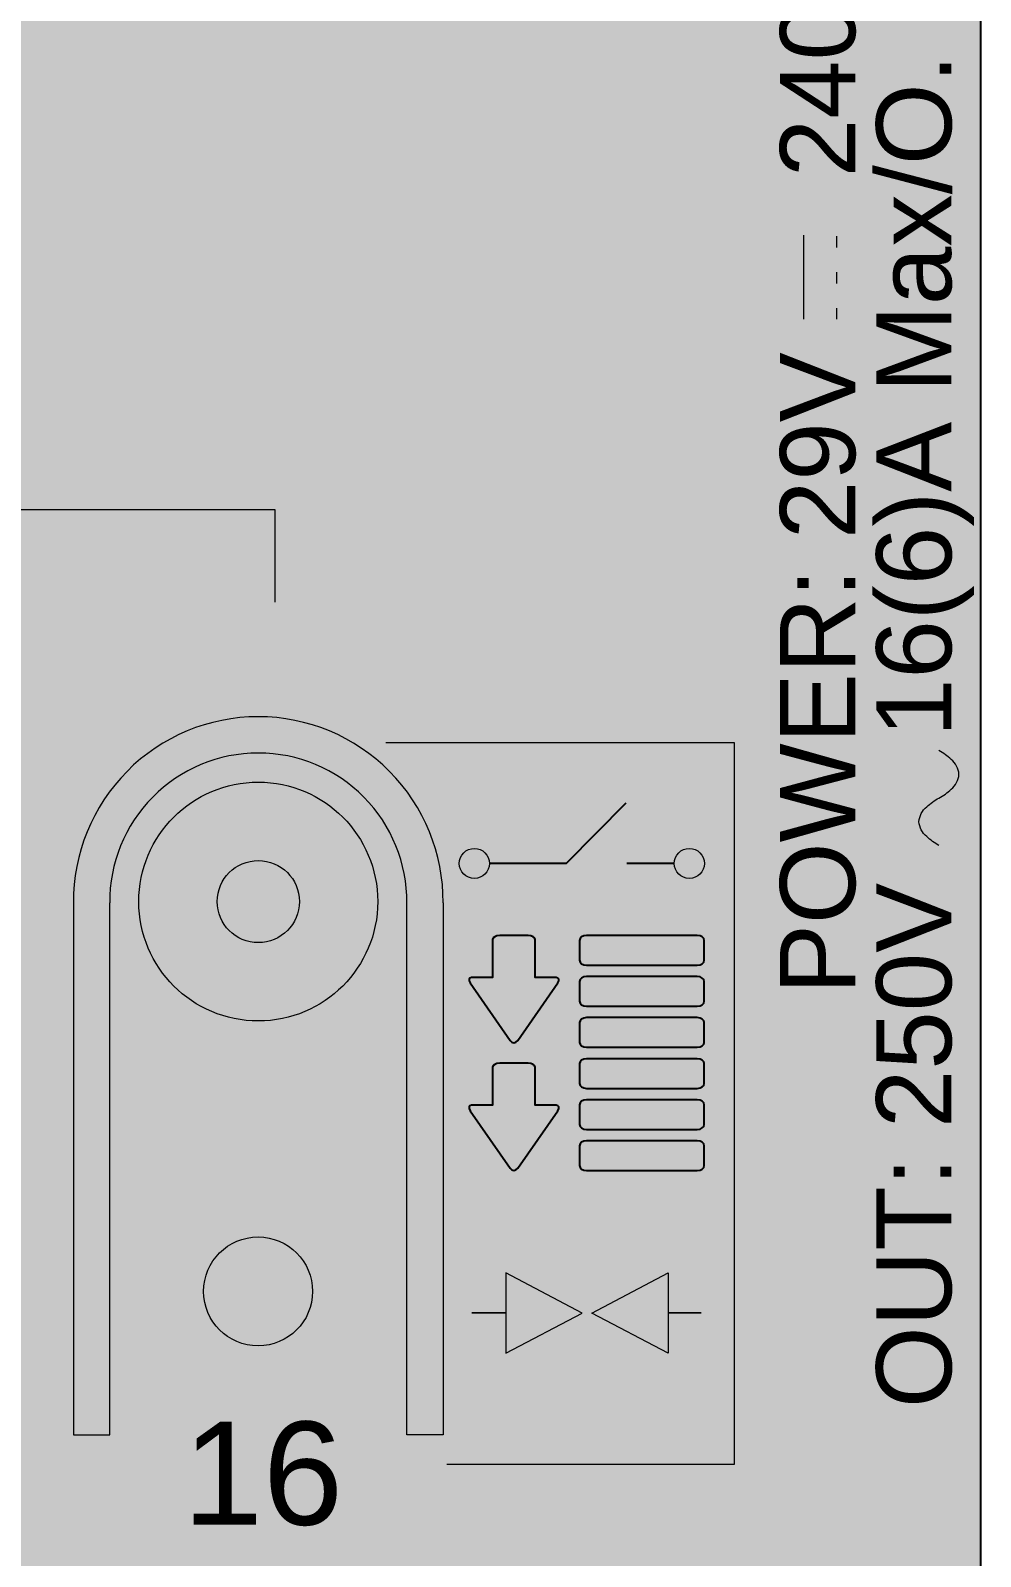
# Model space of a CAD drawing. Header units: millimetres. Extents: x 27500 to 33280, y -10980 to 420.
# Drawn here: x 28079.21 to 28095, y 168.07 to 193.44 of the extents above; entities that cross this region are included whole.
import ezdxf
from ezdxf.enums import TextEntityAlignment as Align

# ---------------------------------------------------------------- set-up
doc = ezdxf.new("R2010")
doc.units = ezdxf.units.MM
doc.layers.add('SX_ZEN_BODY', color=7, linetype='Continuous', true_color=0xefefeb)
doc.layers.add('SX_ZEN_KNX_BLACK', color=7, linetype='Continuous', true_color=0x2b2e31)
doc.styles.get("Standard").update_dxf_attribs({"font": 'arial.ttf'})
doc.styles.add('SX_ZIOMB16V3_Arial', font='arial.ttf')

# ---------------------------------------------------------------- blocks, each defined once
blk = doc.blocks.new('SX_DYN_ZENNIO_G005')
at = {"true_color": 0x2f3236}
h = blk.add_hatch(color=250, dxfattribs=at)
h.dxf.hatch_style = 1
h.paths.add_polyline_path([(131.8354555297339, -10.40791275452316, 1), (131.3354555297339, -10.40791275452316, 1)])
h = blk.add_hatch(color=250, dxfattribs=at)
h.dxf.hatch_style = 1
h.paths.add_polyline_path([(135.4091652926015, -10.40791275452316, 1), (134.9091652926015, -10.40791275452316, 1)])
h = blk.add_hatch(color=250, dxfattribs=at)
h.dxf.hatch_style = 2
edge = h.paths.add_edge_path()
edge.add_spline(control_points=[(132.9705289115561, -12.39570703758669), (132.9705289115561, -12.39570703758669), (132.3076015283766, -13.35183400605761), (132.3076015283766, -13.35183400605761), (132.2721070929371, -13.40317039260786), (132.2135377461875, -13.40317039260786), (132.1783608553985, -13.35183400605761), (132.1783608553985, -13.35183400605761), (131.5151159275681, -12.39570703758669), (131.5151159275681, -12.39570703758669), (131.482023416094, -12.34832231790493), (131.4933817603403, -12.30901734565974), (131.5378380114878, -12.30333682453634), (131.5378380114878, -12.30333682453634), (131.888619002683, -12.30333682453634), (131.888619002683, -12.30333682453634), (131.888619002683, -12.30333682453634), (131.888619002683, -11.671952194078), (131.888619002683, -11.671952194078), (131.888619002683, -11.63610493034262), (131.942001786799, -11.60682025622769), (132.0064280682234, -11.60682025622769), (132.0064280682234, -11.60682025622769), (132.4791814881616, -11.60682025622769), (132.4791814881616, -11.60682025622769), (132.5436077695865, -11.60682025622769), (132.597343381092, -11.63610493034262), (132.597343381092, -11.671952194078), (132.597343381092, -11.671952194078), (132.597343381092, -12.30333682453634), (132.597343381092, -12.30333682453634), (132.597343381092, -12.30333682453634), (132.9481243722873, -12.30333682453634), (132.9481243722873, -12.30333682453634), (132.9925806234348, -12.30901734565974), (133.0039416653947, -12.34832231790493), (132.9705289115561, -12.39570703758669)], knot_values=[0, 0, 0, 0, 1, 1, 1, 2, 2, 2, 3, 3, 3, 4, 4, 4, 5, 5, 5, 6, 6, 6, 7, 7, 7, 8, 8, 8, 9, 9, 9, 10, 10, 10, 11, 11, 11, 12, 12, 12, 12], degree=3, periodic=0)
h = blk.add_hatch(color=250, dxfattribs=at)
h.dxf.hatch_style = 2
edge = h.paths.add_edge_path()
edge.add_spline(control_points=[(135.292133138136, -11.60632629786902), (135.3555362201293, -11.60632629786902), (135.4072282296449, -11.64316147832174), (135.4072282296449, -11.68814697169033), (135.4072282296449, -11.68814697169033), (135.4072282296449, -11.68814697169033), (135.4072282296449, -11.68814697169033), (135.4072282296449, -11.68814697169033), (135.4072282296449, -12.0168409765714), (135.4072282296449, -12.0168409765714), (135.4072282296449, -12.06214401459907), (135.3555362201293, -12.09919089149149), (135.292133138136, -12.09919089149149), (135.292133138136, -12.09919089149149), (135.292133138136, -12.09919089149149), (135.292133138136, -12.09919089149149), (135.292133138136, -12.09919089149149), (133.4480807839993, -12.09919089149149), (133.4480807839993, -12.09919089149149), (133.384677702006, -12.09919089149149), (133.3329884893626, -12.06214401459907), (133.3329884893626, -12.0168409765714), (133.3329884893626, -12.0168409765714), (133.3329884893626, -12.0168409765714), (133.3329884893626, -12.0168409765714), (133.3329884893626, -12.0168409765714), (133.3329884893626, -11.68814697169033), (133.3329884893626, -11.68814697169033), (133.3329884893626, -11.64316147832174), (133.384677702006, -11.60632629786902), (133.4480807839993, -11.60632629786902), (133.4480807839993, -11.60632629786902), (133.4480807839993, -11.60632629786902), (133.4480807839993, -11.60632629786902), (133.4480807839993, -11.60632629786902), (135.292133138136, -11.60632629786902), (135.292133138136, -11.60632629786902)], knot_values=[0, 0, 0, 0, 1, 1, 1, 2, 2, 2, 3, 3, 3, 4, 4, 4, 5, 5, 5, 6, 6, 6, 7, 7, 7, 8, 8, 8, 9, 9, 9, 10, 10, 10, 11, 11, 11, 12, 12, 12, 12], degree=3, periodic=0)
h = blk.add_hatch(color=250, dxfattribs=at)
h.dxf.hatch_style = 2
edge = h.paths.add_edge_path()
edge.add_spline(control_points=[(135.292133138136, -12.28904731487761), (135.3555362201293, -12.28904731487761), (135.4072282296449, -12.3262706054687), (135.4072282296449, -12.3712208160981), (135.4072282296449, -12.3712208160981), (135.4072282296449, -12.3712208160981), (135.4072282296449, -12.3712208160981), (135.4072282296449, -12.3712208160981), (135.4072282296449, -12.69995010371927), (135.4072282296449, -12.69995010371927), (135.4072282296449, -12.74490031434776), (135.3555362201293, -12.78230001863936), (135.292133138136, -12.78230001863936), (135.292133138136, -12.78230001863936), (135.292133138136, -12.78230001863936), (135.292133138136, -12.78230001863936), (135.292133138136, -12.78230001863936), (133.4480807839993, -12.78230001863936), (133.4480807839993, -12.78230001863936), (133.384677702006, -12.78230001863936), (133.3329884893626, -12.74490031434776), (133.3329884893626, -12.69995010371927), (133.3329884893626, -12.69995010371927), (133.3329884893626, -12.69995010371927), (133.3329884893626, -12.69995010371927), (133.3329884893626, -12.69995010371927), (133.3329884893626, -12.3712208160981), (133.3329884893626, -12.3712208160981), (133.3329884893626, -12.3262706054687), (133.384677702006, -12.28904731487761), (133.4480807839993, -12.28904731487761), (133.4480807839993, -12.28904731487761), (133.4480807839993, -12.28904731487761), (133.4480807839993, -12.28904731487761), (133.4480807839993, -12.28904731487761), (135.292133138136, -12.28904731487761), (135.292133138136, -12.28904731487761)], knot_values=[0, 0, 0, 0, 1, 1, 1, 2, 2, 2, 3, 3, 3, 4, 4, 4, 5, 5, 5, 6, 6, 6, 7, 7, 7, 8, 8, 8, 9, 9, 9, 10, 10, 10, 11, 11, 11, 12, 12, 12, 12], degree=3, periodic=0)
h = blk.add_hatch(color=250, dxfattribs=at)
h.dxf.hatch_style = 2
edge = h.paths.add_edge_path()
edge.add_spline(control_points=[(135.292133138136, -12.97212115928538), (135.3555362201293, -12.97212115928538), (135.4072282296449, -13.00899162247729), (135.4072282296449, -13.05397711584588), (135.4072282296449, -13.05397711584588), (135.4072282296449, -13.05397711584588), (135.4072282296449, -13.05397711584588), (135.4072282296449, -13.05397711584588), (135.4072282296449, -13.38284753442745), (135.4072282296449, -13.38284753442745), (135.4072282296449, -13.42797415875553), (135.3555362201293, -13.46502103564704), (135.292133138136, -13.46502103564704), (135.292133138136, -13.46502103564704), (135.292133138136, -13.46502103564704), (135.292133138136, -13.46502103564704), (135.292133138136, -13.46502103564704), (133.4480807839993, -13.46502103564704), (133.4480807839993, -13.46502103564704), (133.384677702006, -13.46502103564704), (133.3329884893626, -13.42797415875553), (133.3329884893626, -13.38284753442745), (133.3329884893626, -13.38284753442745), (133.3329884893626, -13.38284753442745), (133.3329884893626, -13.38284753442745), (133.3329884893626, -13.38284753442745), (133.3329884893626, -13.05397711584588), (133.3329884893626, -13.05397711584588), (133.3329884893626, -13.00899162247729), (133.384677702006, -12.97212115928538), (133.4480807839993, -12.97212115928538), (133.4480807839993, -12.97212115928538), (133.4480807839993, -12.97212115928538), (133.4480807839993, -12.97212115928538), (133.4480807839993, -12.97212115928538), (135.292133138136, -12.97212115928538), (135.292133138136, -12.97212115928538)], knot_values=[0, 0, 0, 0, 1, 1, 1, 2, 2, 2, 3, 3, 3, 4, 4, 4, 5, 5, 5, 6, 6, 6, 7, 7, 7, 8, 8, 8, 9, 9, 9, 10, 10, 10, 11, 11, 11, 12, 12, 12, 12], degree=3, periodic=0)
h = blk.add_hatch(color=250, dxfattribs=at)
h.dxf.hatch_style = 2
edge = h.paths.add_edge_path()
edge.add_spline(control_points=[(135.292133138136, -13.65487745903407), (135.3555362201293, -13.65487745903407), (135.4072282296449, -13.69174792222598), (135.4072282296449, -13.73705096025456), (135.4072282296449, -13.73705096025456), (135.4072282296449, -13.73705096025456), (135.4072282296449, -13.73705096025456), (135.4072282296449, -13.73705096025456), (135.4072282296449, -14.06560383417614), (135.4072282296449, -14.06560383417614), (135.4072282296449, -14.11073045850422), (135.3555362201293, -14.14777733539573), (135.292133138136, -14.14777733539573), (135.292133138136, -14.14777733539573), (135.292133138136, -14.14777733539573), (135.292133138136, -14.14777733539573), (135.292133138136, -14.14777733539573), (133.4480807839993, -14.14777733539573), (133.4480807839993, -14.14777733539573), (133.384677702006, -14.14777733539573), (133.3329884893626, -14.11073045850422), (133.3329884893626, -14.06560383417614), (133.3329884893626, -14.06560383417614), (133.3329884893626, -14.06560383417614), (133.3329884893626, -14.06560383417614), (133.3329884893626, -14.06560383417614), (133.3329884893626, -13.73705096025456), (133.3329884893626, -13.73705096025456), (133.3329884893626, -13.69174792222598), (133.384677702006, -13.65487745903407), (133.4480807839993, -13.65487745903407), (133.4480807839993, -13.65487745903407), (133.4480807839993, -13.65487745903407), (133.4480807839993, -13.65487745903407), (133.4480807839993, -13.65487745903407), (135.292133138136, -13.65487745903407), (135.292133138136, -13.65487745903407)], knot_values=[0, 0, 0, 0, 1, 1, 1, 2, 2, 2, 3, 3, 3, 4, 4, 4, 5, 5, 5, 6, 6, 6, 7, 7, 7, 8, 8, 8, 9, 9, 9, 10, 10, 10, 11, 11, 11, 12, 12, 12, 12], degree=3, periodic=0)
h = blk.add_hatch(color=250, dxfattribs=at)
h.dxf.hatch_style = 2
edge = h.paths.add_edge_path()
edge.add_spline(control_points=[(132.9705289115561, -14.51884591089343), (132.9705289115561, -14.51884591089343), (132.3076015283766, -15.47536098950364), (132.3076015283766, -15.47536098950364), (132.2721070929371, -15.52705020345307), (132.2135377461875, -15.52705020345307), (132.1783608553985, -15.47536098950364), (132.1783608553985, -15.47536098950364), (131.5151159275681, -14.51884591089343), (131.5151159275681, -14.51884591089343), (131.482023416094, -14.47163760491126), (131.4933817603403, -14.43219150170658), (131.5378380114878, -14.42651098058319), (131.5378380114878, -14.42651098058319), (131.888619002683, -14.42651098058319), (131.888619002683, -14.42651098058319), (131.888619002683, -14.42651098058319), (131.888619002683, -13.79494993642525), (131.888619002683, -13.79494993642525), (131.888619002683, -13.75927908638947), (131.942001786799, -13.72999441227453), (132.0064280682234, -13.72999441227453), (132.0064280682234, -13.72999441227453), (132.4791814881616, -13.72999441227453), (132.4791814881616, -13.72999441227453), (132.5436077695865, -13.72999441227453), (132.597343381092, -13.75927908638947), (132.597343381092, -13.79494993642525), (132.597343381092, -13.79494993642525), (132.597343381092, -14.42651098058319), (132.597343381092, -14.42651098058319), (132.597343381092, -14.42651098058319), (132.9481243722873, -14.42651098058319), (132.9481243722873, -14.42651098058319), (132.9925806234348, -14.43219150170658), (133.0039416653947, -14.47163760491126), (132.9705289115561, -14.51884591089343)], knot_values=[0, 0, 0, 0, 1, 1, 1, 2, 2, 2, 3, 3, 3, 4, 4, 4, 5, 5, 5, 6, 6, 6, 7, 7, 7, 8, 8, 8, 9, 9, 9, 10, 10, 10, 11, 11, 11, 12, 12, 12, 12], degree=3, periodic=0)
h = blk.add_hatch(color=250, dxfattribs=at)
h.dxf.hatch_style = 2
edge = h.paths.add_edge_path()
edge.add_spline(control_points=[(135.292133138136, -14.33763375878185), (135.3555362201293, -14.33763375878185), (135.4072282296449, -14.37482176663376), (135.4072282296449, -14.41980726000234), (135.4072282296449, -14.41980726000234), (135.4072282296449, -14.41980726000234), (135.4072282296449, -14.41980726000234), (135.4072282296449, -14.41980726000234), (135.4072282296449, -14.74832485118473), (135.4072282296449, -14.74832485118473), (135.4072282296449, -14.79348675825291), (135.3555362201293, -14.8308511798035), (135.292133138136, -14.8308511798035), (135.292133138136, -14.8308511798035), (135.292133138136, -14.8308511798035), (135.292133138136, -14.8308511798035), (135.292133138136, -14.8308511798035), (133.4480807839993, -14.8308511798035), (133.4480807839993, -14.8308511798035), (133.384677702006, -14.8308511798035), (133.3329884893626, -14.79348675825291), (133.3329884893626, -14.74832485118473), (133.3329884893626, -14.74832485118473), (133.3329884893626, -14.74832485118473), (133.3329884893626, -14.74832485118473), (133.3329884893626, -14.74832485118473), (133.3329884893626, -14.41980726000234), (133.3329884893626, -14.41980726000234), (133.3329884893626, -14.37482176663376), (133.384677702006, -14.33763375878185), (133.4480807839993, -14.33763375878185), (133.4480807839993, -14.33763375878185), (133.4480807839993, -14.33763375878185), (133.4480807839993, -14.33763375878185), (133.4480807839993, -14.33763375878185), (135.292133138136, -14.33763375878185), (135.292133138136, -14.33763375878185)], knot_values=[0, 0, 0, 0, 1, 1, 1, 2, 2, 2, 3, 3, 3, 4, 4, 4, 5, 5, 5, 6, 6, 6, 7, 7, 7, 8, 8, 8, 9, 9, 9, 10, 10, 10, 11, 11, 11, 12, 12, 12, 12], degree=3, periodic=0)
h = blk.add_hatch(color=250, dxfattribs=at)
h.dxf.hatch_style = 2
edge = h.paths.add_edge_path()
edge.add_spline(control_points=[(135.292133138136, -15.02035477579134), (135.3555362201293, -15.02035477579134), (135.4072282296449, -15.05757806638245), (135.4072282296449, -15.10252827701184), (135.4072282296449, -15.10252827701184), (135.4072282296449, -15.10252827701184), (135.4072282296449, -15.10252827701184), (135.4072282296449, -15.10252827701184), (135.4072282296449, -15.43143397833169), (135.4072282296449, -15.43143397833169), (135.4072282296449, -15.47656060266068), (135.3555362201293, -15.51360747955219), (135.292133138136, -15.51360747955219), (135.292133138136, -15.51360747955219), (135.292133138136, -15.51360747955219), (135.292133138136, -15.51360747955219), (135.292133138136, -15.51360747955219), (133.4480807839993, -15.51360747955219), (133.4480807839993, -15.51360747955219), (133.384677702006, -15.51360747955219), (133.3329884893626, -15.47656060266068), (133.3329884893626, -15.43143397833169), (133.3329884893626, -15.43143397833169), (133.3329884893626, -15.43143397833169), (133.3329884893626, -15.43143397833169), (133.3329884893626, -15.43143397833169), (133.3329884893626, -15.10252827701184), (133.3329884893626, -15.10252827701184), (133.3329884893626, -15.05757806638245), (133.384677702006, -15.02035477579134), (133.4480807839993, -15.02035477579134), (133.4480807839993, -15.02035477579134), (133.4480807839993, -15.02035477579134), (133.4480807839993, -15.02035477579134), (133.4480807839993, -15.02035477579134), (135.292133138136, -15.02035477579134), (135.292133138136, -15.02035477579134)], knot_values=[0, 0, 0, 0, 1, 1, 1, 2, 2, 2, 3, 3, 3, 4, 4, 4, 5, 5, 5, 6, 6, 6, 7, 7, 7, 8, 8, 8, 9, 9, 9, 10, 10, 10, 11, 11, 11, 12, 12, 12, 12], degree=3, periodic=0)
h = blk.add_hatch(color=250, dxfattribs=at)
h.dxf.hatch_style = 2
h.paths.add_polyline_path([(134.8087419723879, -17.21296536395526), (134.8087419723879, -18.5529332597665), (133.5407889304679, -17.88330213926052)])
at = {"layer": 'SX_ZEN_BODY', "true_color": 0xefefeb}
blk.add_hatch(color=7, dxfattribs=at).paths.add_polyline_path([(0, -22.43), (0, 22.57), (0, 45), (8.425, 45), (59.77, 45), (82.475, 45), (133.82, 45), (140, 45), (140, 22.57), (140, -22.43), (140, -45), (133.82, -45), (82.475, -45), (59.77, -45), (8.425, -45), (0, -45)])
at = {"layer": 'SX_ZEN_KNX_BLACK', "true_color": 0x1c1d1f}
h = blk.add_hatch(color=250, dxfattribs=at)
h.paths.add_polyline_path([(129.94, -11.44), (129.825, -11.815), (129.64, -12.15), (129.395, -12.445), (129.105, -12.69), (128.765, -12.87), (128.395, -12.985), (127.995, -13.025), (127.59, -12.985), (127.22, -12.87), (126.88, -12.69), (126.59, -12.445), (126.345, -12.15), (126.16, -11.815), (126.045, -11.44), (126.005, -11.04), (126.045, -10.64), (126.16, -10.27), (126.345, -9.93), (126.59, -9.635), (126.88, -9.395), (127.22, -9.21), (127.59, -9.095), (127.995, -9.055), (128.395, -9.095), (128.765, -9.21), (129.105, -9.395), (129.395, -9.635), (129.64, -9.93), (129.825, -10.27), (129.94, -10.64), (129.98, -11.04)])
h.paths.add_polyline_path([(128.62, -10.775), (128.475, -10.56), (128.26, -10.41), (127.995, -10.36), (127.725, -10.41), (127.51, -10.56), (127.365, -10.775), (127.31, -11.04), (127.365, -11.31), (127.51, -11.525), (127.725, -11.67), (127.995, -11.725), (128.26, -11.67), (128.475, -11.525), (128.62, -11.31), (128.675, -11.04)], flags=0)
for points in [[(128.62, -11.31), (128.475, -11.525), (128.26, -11.67), (127.995, -11.725), (127.725, -11.67), (127.51, -11.525), (127.365, -11.31), (127.31, -11.04), (127.365, -10.775), (127.51, -10.56), (127.725, -10.41), (127.995, -10.36), (128.26, -10.41), (128.475, -10.56), (128.62, -10.775), (128.675, -11.04)], [(132.31, -13.35), (132.275, -13.38), (132.245, -13.39), (132.21, -13.38), (132.18, -13.35), (131.515, -12.395), (131.5, -12.36), (131.495, -12.335), (131.51, -12.315), (131.54, -12.305), (131.89, -12.305), (131.89, -11.67), (131.9, -11.645), (131.925, -11.625), (131.96, -11.61), (132.005, -11.605), (132.48, -11.605), (132.525, -11.61), (132.56, -11.625), (132.59, -11.645), (132.595, -11.67), (132.595, -12.305), (132.95, -12.305), (132.975, -12.315), (132.99, -12.335), (132.985, -12.36), (132.97, -12.395)], [(135.335, -11.615), (135.375, -11.63), (135.4, -11.655), (135.405, -11.69), (135.405, -12.015), (135.4, -12.05), (135.375, -12.075), (135.335, -12.095), (135.29, -12.1), (133.45, -12.1), (133.405, -12.095), (133.365, -12.075), (133.34, -12.05), (133.335, -12.015), (133.335, -11.69), (133.34, -11.655), (133.365, -11.63), (133.405, -11.615), (133.45, -11.605), (135.29, -11.605)], [(135.335, -12.295), (135.375, -12.315), (135.4, -12.34), (135.405, -12.37), (135.405, -12.7), (135.4, -12.73), (135.375, -12.76), (135.335, -12.775), (135.29, -12.78), (133.45, -12.78), (133.405, -12.775), (133.365, -12.76), (133.34, -12.73), (133.335, -12.7), (133.335, -12.37), (133.34, -12.34), (133.365, -12.315), (133.405, -12.295), (133.45, -12.29), (135.29, -12.29)], [(135.335, -12.98), (135.375, -12.995), (135.4, -13.02), (135.405, -13.055), (135.405, -13.385), (135.4, -13.415), (135.375, -13.44), (135.335, -13.46), (135.29, -13.465), (133.45, -13.465), (133.405, -13.46), (133.365, -13.44), (133.34, -13.415), (133.335, -13.385), (133.335, -13.055), (133.34, -13.02), (133.365, -12.995), (133.405, -12.98), (133.45, -12.97), (135.29, -12.97)], [(135.335, -13.66), (135.375, -13.68), (135.4, -13.705), (135.405, -13.735), (135.405, -14.065), (135.4, -14.095), (135.375, -14.125), (135.335, -14.14), (135.29, -14.15), (133.45, -14.15), (133.405, -14.14), (133.365, -14.125), (133.34, -14.095), (133.335, -14.065), (133.335, -13.735), (133.34, -13.705), (133.365, -13.68), (133.405, -13.66), (133.45, -13.655), (135.29, -13.655)], [(132.31, -15.475), (132.275, -15.505), (132.245, -15.515), (132.21, -15.505), (132.18, -15.475), (131.515, -14.52), (131.5, -14.485), (131.495, -14.455), (131.51, -14.435), (131.54, -14.425), (131.89, -14.425), (131.89, -13.795), (131.9, -13.77), (131.925, -13.75), (131.96, -13.735), (132.005, -13.73), (132.48, -13.73), (132.525, -13.735), (132.56, -13.75), (132.59, -13.77), (132.595, -13.795), (132.595, -14.425), (132.95, -14.425), (132.975, -14.435), (132.99, -14.455), (132.985, -14.485), (132.97, -14.52)], [(135.335, -14.345), (135.375, -14.36), (135.4, -14.39), (135.405, -14.42), (135.405, -14.75), (135.4, -14.78), (135.375, -14.805), (135.335, -14.825), (135.29, -14.83), (133.45, -14.83), (133.405, -14.825), (133.365, -14.805), (133.34, -14.78), (133.335, -14.75), (133.335, -14.42), (133.34, -14.39), (133.365, -14.36), (133.405, -14.345), (133.45, -14.34), (135.29, -14.34)], [(135.335, -15.025), (135.375, -15.045), (135.4, -15.07), (135.405, -15.105), (135.405, -15.43), (135.4, -15.465), (135.375, -15.49), (135.335, -15.505), (135.29, -15.515), (133.45, -15.515), (133.405, -15.505), (133.365, -15.49), (133.34, -15.465), (133.335, -15.43), (133.335, -15.105), (133.34, -15.07), (133.365, -15.045), (133.405, -15.025), (133.45, -15.02), (135.29, -15.02)], [(128.825, -17.875), (128.63, -18.165), (128.345, -18.36), (127.99, -18.43), (127.635, -18.36), (127.35, -18.165), (127.155, -17.875), (127.085, -17.525), (127.155, -17.17), (127.35, -16.885), (127.635, -16.69), (127.99, -16.62), (128.345, -16.69), (128.63, -16.885), (128.825, -17.17), (128.895, -17.525)], [(132.11, -17.215), (133.38, -17.885), (132.11, -18.555), (132.11, -17.885)], [(134.81, -17.885), (134.81, -18.555), (133.54, -17.885), (134.81, -17.215)]]:
    blk.add_hatch(color=250, dxfattribs=at).paths.add_polyline_path(points)
at = {"color": 250, "lineweight": 5, "true_color": 0x2f3236}
for p, q in [((113.6763802032804, -4.521180543175261), (128.2663487030912, -4.521180543175261)), ((128.2663487030912, -4.521180543175261), (128.2663487030912, -6.063066376122888))]:
    blk.add_line(p, q, dxfattribs=at)
at = {"color": 250, "true_color": 0x2f3236}
for points in [[(140, 44.99999999999999), (140, -45)], [(134.1063854375527, -9.40630633432498), (133.113923397271, -10.40791275452225), (131.8354555297339, -10.40791275452316)], [(134.9091652926015, -10.40791275452316), (134.1228810788254, -10.40791275452316)]]:
    blk.add_lwpolyline(points, dxfattribs=at)
at = {"color": 250, "lineweight": 5, "true_color": 0x2f3236}
for points in [[(137.0616624806432, -1.359186703813975), (137.0616624806432, 0.0404090224237734)], [(137.6101679412265, -0.1642661517189481), (137.6101679412265, 0.0211093636999067)], [(137.6101679412265, -0.7624144411947782), (137.6101679412265, -0.5763332709775569)], [(137.6101679412265, -1.359186703813975), (137.6101679412265, -1.17381118839512)], [(130.1122742246987, -8.39796091080676), (135.904782618232, -8.39796091080676), (135.904782618232, -20.39977299693906), (131.1298989831036, -20.39977299693906)], [(132.1112001617011, -17.21296536395526), (132.1112001617011, -18.5529332597665), (133.3798616081321, -17.88330213926052), (132.1112001617011, -17.21296536395526)], [(134.8087419723879, -17.21296536395526), (134.8087419723879, -18.5529332597665), (133.5407889304679, -17.88330213926052), (134.8087419723879, -17.21296536395526)], [(132.1112001617011, -17.88294931186134), (131.5798773950137, -17.88259648446215), (131.5450886143539, -17.88259648446215), (131.5788541955826, -17.88259648446215), (132.1112001617011, -17.88294931186134)], [(135.3224939350507, -17.88259648446215), (135.3555538614992, -17.88259648446215), (135.3207650808395, -17.88259648446215), (134.8087419723879, -17.88294931186134), (135.3224939350507, -17.88259648446215)]]:
    blk.add_lwpolyline(points, dxfattribs=at)
blk.add_lwpolyline([(139.3095357554287, -10.1075509852717, -0.0657960425329097), (139.1066368121858, -9.96061347084742, -0.2159289047564863), (138.9774171753371, -9.713757058423653, -0.1717079800189418), (138.9774171753371, -9.713757058423653, -0.1717079800189418), (138.9774171753371, -9.713757058423653, -0.2159289047564863), (139.1066368121858, -9.466900645999882, -0.0657960425329097), (139.3095357554287, -9.319963131575603, 0.0657960425329097), (139.5124346986715, -9.173025617151325, 0.2159289047564863), (139.6416543355202, -8.926169204727557, 0.1717079800189418), (139.6416543355202, -8.926169204727557, 0.1717079800189418), (139.6416543355202, -8.926169204727557, 0.2159289047564863), (139.5124346986715, -8.67931279230379, 0.0657960425329097), (139.3095357554287, -8.532375277879506)], format="xyb", dxfattribs=at)
at = {"color": 250, "lineweight": 9, "true_color": 0x2f3236}
for points in [[(124.9188713471414, -11.06322411834058), (124.9188713471414, -19.90780906026009), (125.5226824559497, -19.90780906026009), (125.5226824677422, -11.06322411834058)], [(131.0661338276424, -11.06322411834058), (131.0661338276424, -19.90780906026009), (130.4623227188342, -19.90780906026009), (130.4623227070417, -11.06322411834058)]]:
    blk.add_lwpolyline(points, dxfattribs=at)
for centre, radius in [((127.9925025873919, -11.04129616194073), 1.98612731059892), ((127.9930699860044, -11.04186298522141), 0.6831023214353465), ((127.9899968629804, -17.52352826715684), 0.9057641153867731)]:
    blk.add_circle(centre, radius, dxfattribs=at)
at = {"color": 250, "lineweight": 5, "true_color": 0x2f3236}
for centre in [(131.5854555297339, -10.40791275452316), (135.1591652926015, -10.40791275452316)]:
    blk.add_circle(centre, 0.25, dxfattribs=at)
at = {"color": 250, "lineweight": 9, "true_color": 0x2f3236}
for centre, radius, start, end in [((127.9925025873919, -11.04129616193982), 3.073709458669156, 90.04670820428186, 180.4087536669767), ((127.9925025873919, -11.04129616193982), 3.073709458669156, 359.5912463330233, 89.95329179571814), ((127.9930699860044, -11.04186298522141), 2.470484923534017, 90.07127225222281, 180.5087599232379), ((127.9919351887796, -11.04186298522141), 2.470484923534017, 359.491240076762, 89.92872774775113)]:
    blk.add_arc(centre, radius, start, end, dxfattribs=at)
at = {"color": 250, "true_color": 0x2f3236}
for points in [[(132.9705289115561, -12.39570703758669), (132.9705289115561, -12.39570703758669), (132.3076015283766, -13.35183400605761), (132.3076015283766, -13.35183400605761), (132.2721070929371, -13.40317039260786), (132.2135377461875, -13.40317039260786), (132.1783608553985, -13.35183400605761), (132.1783608553985, -13.35183400605761), (131.5151159275681, -12.39570703758669), (131.5151159275681, -12.39570703758669), (131.482023416094, -12.34832231790493), (131.4933817603403, -12.30901734565974), (131.5378380114878, -12.30333682453634), (131.5378380114878, -12.30333682453634), (131.888619002683, -12.30333682453634), (131.888619002683, -12.30333682453634), (131.888619002683, -12.30333682453634), (131.888619002683, -11.671952194078), (131.888619002683, -11.671952194078), (131.888619002683, -11.63610493034262), (131.942001786799, -11.60682025622769), (132.0064280682234, -11.60682025622769), (132.0064280682234, -11.60682025622769), (132.4791814881616, -11.60682025622769), (132.4791814881616, -11.60682025622769), (132.5436077695865, -11.60682025622769), (132.597343381092, -11.63610493034262), (132.597343381092, -11.671952194078), (132.597343381092, -11.671952194078), (132.597343381092, -12.30333682453634), (132.597343381092, -12.30333682453634), (132.597343381092, -12.30333682453634), (132.9481243722873, -12.30333682453634), (132.9481243722873, -12.30333682453634), (132.9925806234348, -12.30901734565974), (133.0039416653947, -12.34832231790493), (132.9705289115561, -12.39570703758669)], [(135.292133138136, -11.60632629786902), (135.3555362201293, -11.60632629786902), (135.4072282296449, -11.64316147832174), (135.4072282296449, -11.68814697169033), (135.4072282296449, -11.68814697169033), (135.4072282296449, -11.68814697169033), (135.4072282296449, -11.68814697169033), (135.4072282296449, -11.68814697169033), (135.4072282296449, -12.0168409765714), (135.4072282296449, -12.0168409765714), (135.4072282296449, -12.06214401459907), (135.3555362201293, -12.09919089149149), (135.292133138136, -12.09919089149149), (135.292133138136, -12.09919089149149), (135.292133138136, -12.09919089149149), (135.292133138136, -12.09919089149149), (135.292133138136, -12.09919089149149), (133.4480807839993, -12.09919089149149), (133.4480807839993, -12.09919089149149), (133.384677702006, -12.09919089149149), (133.3329884893626, -12.06214401459907), (133.3329884893626, -12.0168409765714), (133.3329884893626, -12.0168409765714), (133.3329884893626, -12.0168409765714), (133.3329884893626, -12.0168409765714), (133.3329884893626, -12.0168409765714), (133.3329884893626, -11.68814697169033), (133.3329884893626, -11.68814697169033), (133.3329884893626, -11.64316147832174), (133.384677702006, -11.60632629786902), (133.4480807839993, -11.60632629786902), (133.4480807839993, -11.60632629786902), (133.4480807839993, -11.60632629786902), (133.4480807839993, -11.60632629786902), (133.4480807839993, -11.60632629786902), (135.292133138136, -11.60632629786902), (135.292133138136, -11.60632629786902)], [(135.292133138136, -12.28904731487761), (135.3555362201293, -12.28904731487761), (135.4072282296449, -12.3262706054687), (135.4072282296449, -12.3712208160981), (135.4072282296449, -12.3712208160981), (135.4072282296449, -12.3712208160981), (135.4072282296449, -12.3712208160981), (135.4072282296449, -12.3712208160981), (135.4072282296449, -12.69995010371927), (135.4072282296449, -12.69995010371927), (135.4072282296449, -12.74490031434776), (135.3555362201293, -12.78230001863936), (135.292133138136, -12.78230001863936), (135.292133138136, -12.78230001863936), (135.292133138136, -12.78230001863936), (135.292133138136, -12.78230001863936), (135.292133138136, -12.78230001863936), (133.4480807839993, -12.78230001863936), (133.4480807839993, -12.78230001863936), (133.384677702006, -12.78230001863936), (133.3329884893626, -12.74490031434776), (133.3329884893626, -12.69995010371927), (133.3329884893626, -12.69995010371927), (133.3329884893626, -12.69995010371927), (133.3329884893626, -12.69995010371927), (133.3329884893626, -12.69995010371927), (133.3329884893626, -12.3712208160981), (133.3329884893626, -12.3712208160981), (133.3329884893626, -12.3262706054687), (133.384677702006, -12.28904731487761), (133.4480807839993, -12.28904731487761), (133.4480807839993, -12.28904731487761), (133.4480807839993, -12.28904731487761), (133.4480807839993, -12.28904731487761), (133.4480807839993, -12.28904731487761), (135.292133138136, -12.28904731487761), (135.292133138136, -12.28904731487761)], [(135.292133138136, -12.97212115928538), (135.3555362201293, -12.97212115928538), (135.4072282296449, -13.00899162247729), (135.4072282296449, -13.05397711584588), (135.4072282296449, -13.05397711584588), (135.4072282296449, -13.05397711584588), (135.4072282296449, -13.05397711584588), (135.4072282296449, -13.05397711584588), (135.4072282296449, -13.38284753442745), (135.4072282296449, -13.38284753442745), (135.4072282296449, -13.42797415875553), (135.3555362201293, -13.46502103564704), (135.292133138136, -13.46502103564704), (135.292133138136, -13.46502103564704), (135.292133138136, -13.46502103564704), (135.292133138136, -13.46502103564704), (135.292133138136, -13.46502103564704), (133.4480807839993, -13.46502103564704), (133.4480807839993, -13.46502103564704), (133.384677702006, -13.46502103564704), (133.3329884893626, -13.42797415875553), (133.3329884893626, -13.38284753442745), (133.3329884893626, -13.38284753442745), (133.3329884893626, -13.38284753442745), (133.3329884893626, -13.38284753442745), (133.3329884893626, -13.38284753442745), (133.3329884893626, -13.05397711584588), (133.3329884893626, -13.05397711584588), (133.3329884893626, -13.00899162247729), (133.384677702006, -12.97212115928538), (133.4480807839993, -12.97212115928538), (133.4480807839993, -12.97212115928538), (133.4480807839993, -12.97212115928538), (133.4480807839993, -12.97212115928538), (133.4480807839993, -12.97212115928538), (135.292133138136, -12.97212115928538), (135.292133138136, -12.97212115928538)], [(135.292133138136, -13.65487745903407), (135.3555362201293, -13.65487745903407), (135.4072282296449, -13.69174792222598), (135.4072282296449, -13.73705096025456), (135.4072282296449, -13.73705096025456), (135.4072282296449, -13.73705096025456), (135.4072282296449, -13.73705096025456), (135.4072282296449, -13.73705096025456), (135.4072282296449, -14.06560383417614), (135.4072282296449, -14.06560383417614), (135.4072282296449, -14.11073045850422), (135.3555362201293, -14.14777733539573), (135.292133138136, -14.14777733539573), (135.292133138136, -14.14777733539573), (135.292133138136, -14.14777733539573), (135.292133138136, -14.14777733539573), (135.292133138136, -14.14777733539573), (133.4480807839993, -14.14777733539573), (133.4480807839993, -14.14777733539573), (133.384677702006, -14.14777733539573), (133.3329884893626, -14.11073045850422), (133.3329884893626, -14.06560383417614), (133.3329884893626, -14.06560383417614), (133.3329884893626, -14.06560383417614), (133.3329884893626, -14.06560383417614), (133.3329884893626, -14.06560383417614), (133.3329884893626, -13.73705096025456), (133.3329884893626, -13.73705096025456), (133.3329884893626, -13.69174792222598), (133.384677702006, -13.65487745903407), (133.4480807839993, -13.65487745903407), (133.4480807839993, -13.65487745903407), (133.4480807839993, -13.65487745903407), (133.4480807839993, -13.65487745903407), (133.4480807839993, -13.65487745903407), (135.292133138136, -13.65487745903407), (135.292133138136, -13.65487745903407)], [(132.9705289115561, -14.51884591089343), (132.9705289115561, -14.51884591089343), (132.3076015283766, -15.47536098950364), (132.3076015283766, -15.47536098950364), (132.2721070929371, -15.52705020345307), (132.2135377461875, -15.52705020345307), (132.1783608553985, -15.47536098950364), (132.1783608553985, -15.47536098950364), (131.5151159275681, -14.51884591089343), (131.5151159275681, -14.51884591089343), (131.482023416094, -14.47163760491126), (131.4933817603403, -14.43219150170658), (131.5378380114878, -14.42651098058319), (131.5378380114878, -14.42651098058319), (131.888619002683, -14.42651098058319), (131.888619002683, -14.42651098058319), (131.888619002683, -14.42651098058319), (131.888619002683, -13.79494993642525), (131.888619002683, -13.79494993642525), (131.888619002683, -13.75927908638947), (131.942001786799, -13.72999441227453), (132.0064280682234, -13.72999441227453), (132.0064280682234, -13.72999441227453), (132.4791814881616, -13.72999441227453), (132.4791814881616, -13.72999441227453), (132.5436077695865, -13.72999441227453), (132.597343381092, -13.75927908638947), (132.597343381092, -13.79494993642525), (132.597343381092, -13.79494993642525), (132.597343381092, -14.42651098058319), (132.597343381092, -14.42651098058319), (132.597343381092, -14.42651098058319), (132.9481243722873, -14.42651098058319), (132.9481243722873, -14.42651098058319), (132.9925806234348, -14.43219150170658), (133.0039416653947, -14.47163760491126), (132.9705289115561, -14.51884591089343)], [(135.292133138136, -14.33763375878185), (135.3555362201293, -14.33763375878185), (135.4072282296449, -14.37482176663376), (135.4072282296449, -14.41980726000234), (135.4072282296449, -14.41980726000234), (135.4072282296449, -14.41980726000234), (135.4072282296449, -14.41980726000234), (135.4072282296449, -14.41980726000234), (135.4072282296449, -14.74832485118473), (135.4072282296449, -14.74832485118473), (135.4072282296449, -14.79348675825291), (135.3555362201293, -14.8308511798035), (135.292133138136, -14.8308511798035), (135.292133138136, -14.8308511798035), (135.292133138136, -14.8308511798035), (135.292133138136, -14.8308511798035), (135.292133138136, -14.8308511798035), (133.4480807839993, -14.8308511798035), (133.4480807839993, -14.8308511798035), (133.384677702006, -14.8308511798035), (133.3329884893626, -14.79348675825291), (133.3329884893626, -14.74832485118473), (133.3329884893626, -14.74832485118473), (133.3329884893626, -14.74832485118473), (133.3329884893626, -14.74832485118473), (133.3329884893626, -14.74832485118473), (133.3329884893626, -14.41980726000234), (133.3329884893626, -14.41980726000234), (133.3329884893626, -14.37482176663376), (133.384677702006, -14.33763375878185), (133.4480807839993, -14.33763375878185), (133.4480807839993, -14.33763375878185), (133.4480807839993, -14.33763375878185), (133.4480807839993, -14.33763375878185), (133.4480807839993, -14.33763375878185), (135.292133138136, -14.33763375878185), (135.292133138136, -14.33763375878185)], [(135.292133138136, -15.02035477579134), (135.3555362201293, -15.02035477579134), (135.4072282296449, -15.05757806638245), (135.4072282296449, -15.10252827701184), (135.4072282296449, -15.10252827701184), (135.4072282296449, -15.10252827701184), (135.4072282296449, -15.10252827701184), (135.4072282296449, -15.10252827701184), (135.4072282296449, -15.43143397833169), (135.4072282296449, -15.43143397833169), (135.4072282296449, -15.47656060266068), (135.3555362201293, -15.51360747955219), (135.292133138136, -15.51360747955219), (135.292133138136, -15.51360747955219), (135.292133138136, -15.51360747955219), (135.292133138136, -15.51360747955219), (135.292133138136, -15.51360747955219), (133.4480807839993, -15.51360747955219), (133.4480807839993, -15.51360747955219), (133.384677702006, -15.51360747955219), (133.3329884893626, -15.47656060266068), (133.3329884893626, -15.43143397833169), (133.3329884893626, -15.43143397833169), (133.3329884893626, -15.43143397833169), (133.3329884893626, -15.43143397833169), (133.3329884893626, -15.43143397833169), (133.3329884893626, -15.10252827701184), (133.3329884893626, -15.10252827701184), (133.3329884893626, -15.05757806638245), (133.384677702006, -15.02035477579134), (133.4480807839993, -15.02035477579134), (133.4480807839993, -15.02035477579134), (133.4480807839993, -15.02035477579134), (133.4480807839993, -15.02035477579134), (133.4480807839993, -15.02035477579134), (135.292133138136, -15.02035477579134), (135.292133138136, -15.02035477579134)]]:
    blk.add_open_spline(points, degree=3, knots=[0, 0, 0, 0, 1, 1, 1, 2, 2, 2, 3, 3, 3, 4, 4, 4, 5, 5, 5, 6, 6, 6, 7, 7, 7, 8, 8, 8, 9, 9, 9, 10, 10, 10, 11, 11, 11, 12, 12, 12, 12], dxfattribs=at)
at = {"color": 250, "true_color": 0x2f3236, "char_height": 1.25, "attachment_point": 8, "rotation": 90, "style": 'SX_ZIOMB16V3_Arial'}
for s, insert in [('POWER: 29V      240mW', (137.9349338201052, -2.781148684819163)), ('OUT: 250V     16(6)A Max/O.', (139.8924785506253, -8.207895703744725))]:
    blk.add_mtext(s, dxfattribs=dict(at, insert=insert))
at = {"color": 250, "true_color": 0x2f3236, "insert": (128.0707368134865, -20.55960139942668), "char_height": 1.714562081031095, "attachment_point": 5, "style": 'SX_ZIOMB16V3_Arial'}
blk.add_mtext('16', dxfattribs=at)
blk = doc.blocks.new('*U461')
blk.add_blockref('SX_DYN_ZENNIO_G005', (0, 0))
at = {"color": 5, "flags": 1}
for tag, p in [('UFH_ACTUATOR_1', (26.29945822262654, 47.19754861900036)), ('UFH_ACTUATOR_2', (32.64945822103893, 47.19771712436886)), ('UFH_ACTUATOR_3', (39.02460741649338, 47.19754861900036)), ('UFH_ACTUATOR_4', (45.37460741490575, 47.19754861900036)), ('UFH_ACTUATOR_5', (51.69989440908193, 47.19771712436704)), ('UFH_ACTUATOR_6', (58.04989440749431, 47.19771712436704)), ('UFH_ACTUATOR_7', (64.42504360294879, 47.19771712436704)), ('UFH_ACTUATOR_8', (70.7750436013621, 47.19771712436704)), ('DALI_OUTPUT', (70.6747481255261, 46.47803667161497)), ('OUTPUT_10', (158.5130525667048, 47.83699680010971)), ('OUTPUT_11', (164.8579321289866, 47.83699680010971)), ('OUTPUT_12', (183.9008350679486, 47.83699680010971)), ('OUTPUT_4', (59.12209007420408, 47.83699680010963)), ('OUTPUT_1', (14.69140463399853, 47.83699680010963)), ('OUTPUT_2', (33.73430757296027, 47.83699680010963)), ('OUTPUT_3', (40.07918713524217, 47.83699680010963)), ('OUTPUT_5', (79.30977474084314, 47.83699680010967)), ('OUTPUT_6', (98.35267767980488, 47.83699680010967)), ('OUTPUT_7', (104.6975572420868, 47.83699680010967)), ('OUTPUT_8', (123.7404601810487, 47.83699680010967)), ('OUTPUT_9', (139.470149627743, 47.83699680010971))]:
    blk.add_attdef(tag, p, '', height=2.5, rotation=90, dxfattribs=at)
at = {"color": 3, "flags": 1}
for tag, p in [('REFERENCE', (40.4980184018026, 35.58600568302515)), ('PHYSICAL_ADD.', (40.85020462547106, 32.0296889004039)), ('PHYSICAL.ADD.', (62.27940253899851, 28.37659751854744))]:
    blk.add_attdef(tag, text='', height=2.5, dxfattribs=at).set_placement(p, align=Align.CENTER)
at = {"flags": 1}
for tag in ['WIDTH_MM', 'SOURCE_BLOCK', 'MODEL', 'HEIGHT_MM']:
    blk.add_attdef(tag, (0, 0), '', height=1, dxfattribs=at)
at = {"color": 5, "flags": 1}
for tag, p in [('OUTPUT_13', (13.61431278371896, -47.99695966338215)), ('OUTPUT_14', (32.65721572268069, -47.99695966338215)), ('OUTPUT_15', (39.00209528496259, -47.99695966338215)), ('OUTPUT_16', (58.04499822392449, -47.99695966338215)), ('OUTPUT_18', (98.3526776798048, -48.04538281526914)), ('OUTPUT_19', (104.6975572420867, -48.04538281526914)), ('OUTPUT_20', (123.7404601810486, -48.04538281526914)), ('OUTPUT_23', (164.8579321289866, -48.04538281526916)), ('OUTPUT_24', (183.9008350679486, -48.04538281526916)), ('OUTPUT_17', (79.3097747408431, -48.04538281526914)), ('OUTPUT_21', (139.470149627743, -48.04538281526916)), ('OUTPUT_22', (158.5130525667048, -48.04538281526916))]:
    blk.add_attdef(tag, text='', height=2.5, rotation=90, dxfattribs=at).set_placement(p, align=Align.RIGHT)

msp = doc.modelspace()

# ---------------------------------------------------------------- block references
msp.add_blockref('*U461', (27955, 190))

doc.saveas('drawing.dxf')
